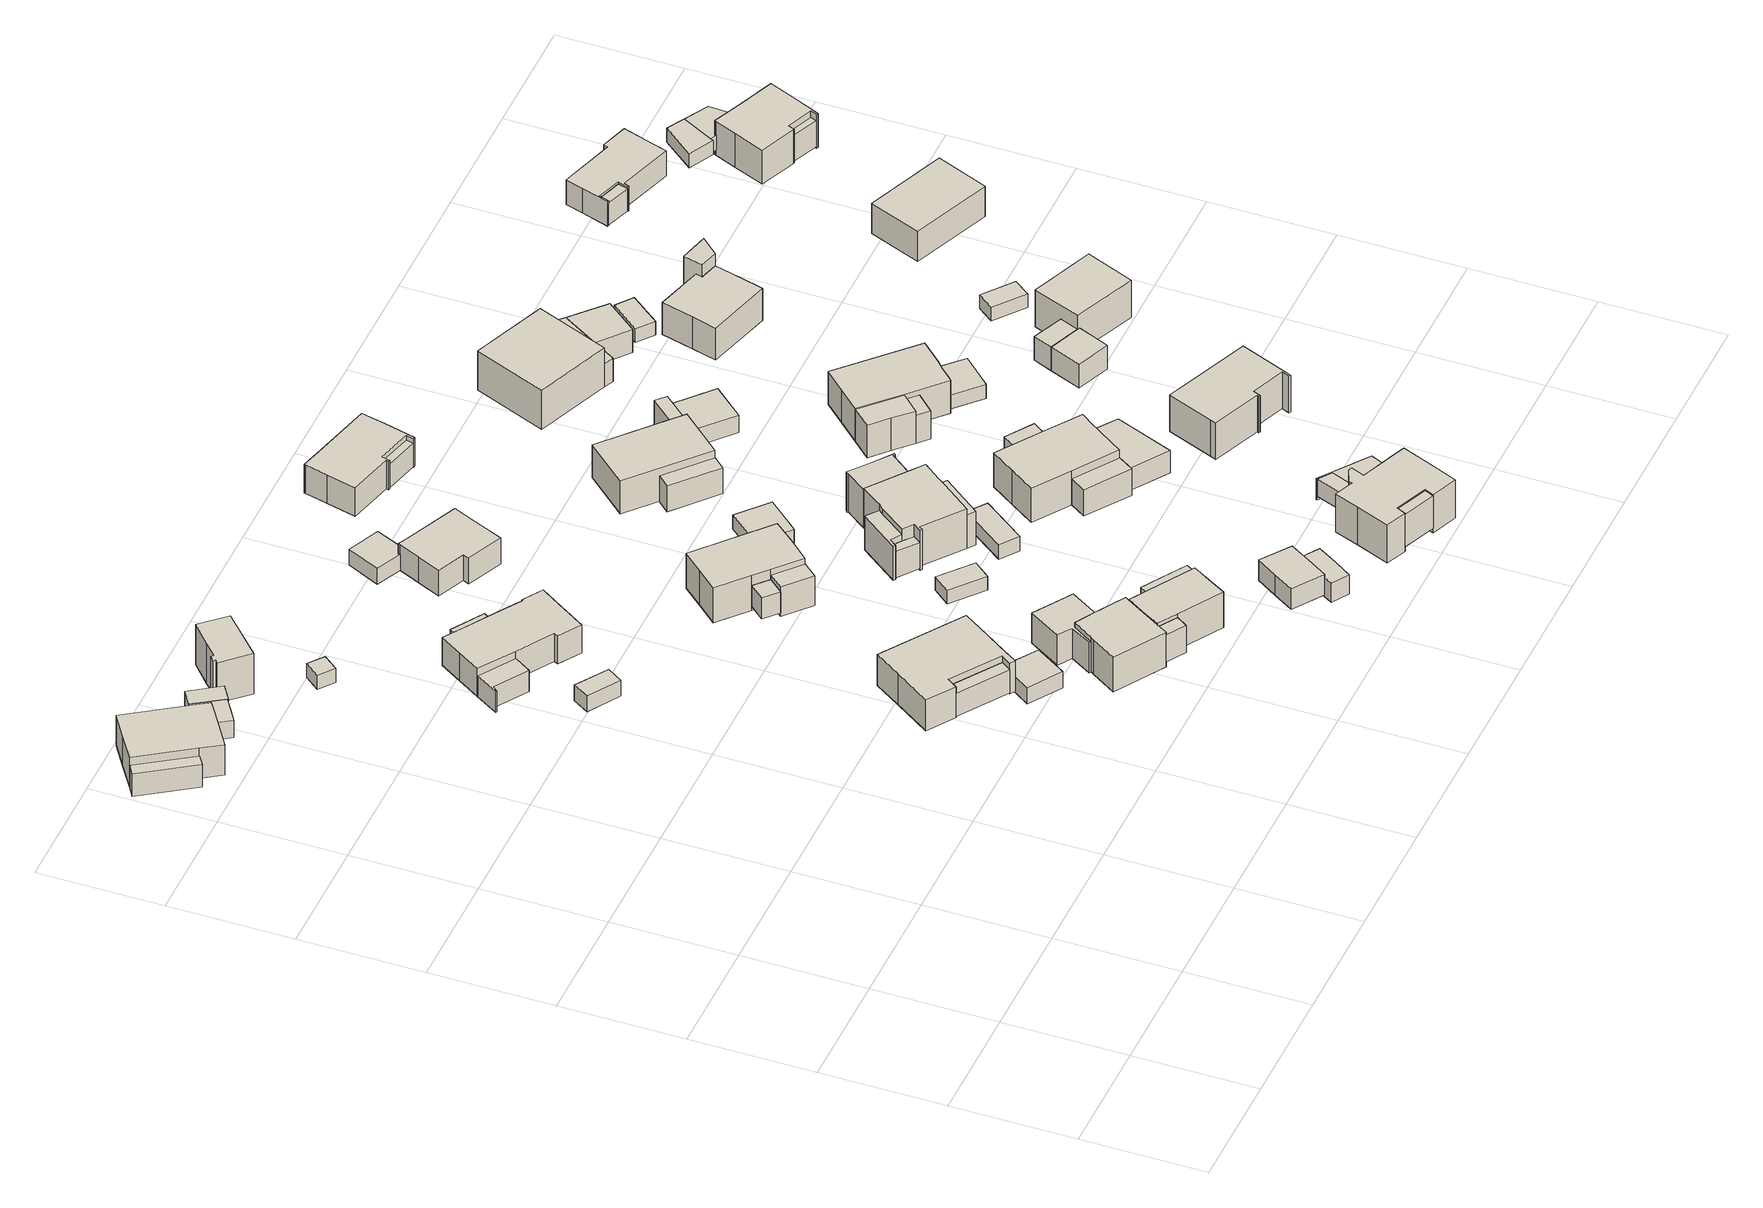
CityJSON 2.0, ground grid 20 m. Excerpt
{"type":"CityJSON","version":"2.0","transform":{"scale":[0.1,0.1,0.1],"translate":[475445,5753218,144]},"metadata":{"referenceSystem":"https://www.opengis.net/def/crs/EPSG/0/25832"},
"CityObjects":{
"building1":{"type":"Building","attributes":{"Gemeindeschluessel":"05766056","function":"31001_1010"},"address":[{"country":"Germany","locality":"Oerlinghausen","thoroughfareNumber":"13","thoroughfareName":"Glockenheide"}],"children":["building1-1","building1-2","building1-3"]},
"building1-1":{"type":"BuildingPart","attributes":{"BezugspunktDach":"2000","measuredHeight":6.96},"parents":["building1"],"geometry":[{"type":"Solid","lod":"1","boundaries":[[[[0,1,2,3,4,5,6,7,8]],[[9,10,11,12,13,14,15,16,17]],[[9,17,8,7]],[[10,9,7,6]],[[11,10,6,5]],[[12,11,5,4]],[[13,12,4,3]],[[14,13,3,2]],[[15,14,2,1]],[[16,15,1,0]],[[17,16,0,8]]]]}]},
"building1-2":{"type":"BuildingPart","attributes":{"BezugspunktDach":"2000","measuredHeight":4.24},"parents":["building1"],"geometry":[{"type":"Solid","lod":"1","boundaries":[[[[18,19,20,21]],[[22,23,11,10]],[[22,10,21,20]],[[23,22,20,19]],[[11,23,19,18]],[[10,11,18,21]]]]}]},
"building1-3":{"type":"BuildingPart","attributes":{"BezugspunktDach":"2000","measuredHeight":3.83},"parents":["building1"],"geometry":[{"type":"Solid","lod":"1","boundaries":[[[[24,25,26,27,28,29,30,31]],[[32,16,15,14,33,34,35,36]],[[32,36,31,30]],[[16,32,30,29]],[[15,16,29,28]],[[14,15,28,27]],[[33,14,27,26]],[[34,33,26,25]],[[35,34,25,24]],[[36,35,24,31]]]]}]},
"building2":{"type":"Building","attributes":{"Gemeindeschluessel":"05766056","BezugspunktDach":"2000","function":"31001_2000","measuredHeight":2.9},"address":[{"country":"Germany","locality":"Oerlinghausen","thoroughfareNumber":"11","thoroughfareName":"Glockenheide"}],"geometry":[{"type":"Solid","lod":"1","boundaries":[[[[37,38,39,40]],[[41,42,43,44]],[[41,44,40,39]],[[42,41,39,38]],[[43,42,38,37]],[[44,43,37,40]]]]}]},
"building3":{"type":"Building","attributes":{"Gemeindeschluessel":"05766056","BezugspunktDach":"2000","function":"31001_1110","measuredHeight":8.51},"address":[{"country":"Germany","locality":"Oerlinghausen","thoroughfareNumber":"11","thoroughfareName":"Glockenheide"}],"geometry":[{"type":"Solid","lod":"1","boundaries":[[[[45,46,47,48,49,50,51,52,53,54]],[[55,56,57,58,59,60,61,62,63,64]],[[55,64,54,53]],[[56,55,53,52]],[[57,56,52,51]],[[58,57,51,50]],[[59,58,50,49]],[[60,59,49,48]],[[61,60,48,47]],[[62,61,47,46]],[[63,62,46,45]],[[64,63,45,54]]]]}]},
"building4":{"type":"Building","attributes":{"Gemeindeschluessel":"05766056","BezugspunktDach":"2000","function":"31001_2000","measuredHeight":2.9},"address":[{"country":"Germany","locality":"Oerlinghausen","thoroughfareNumber":"8","thoroughfareName":"Winkelweg"}],"geometry":[{"type":"Solid","lod":"1","boundaries":[[[[65,66,67,68]],[[69,70,71,72]],[[69,72,68,67]],[[70,69,67,66]],[[71,70,66,65]],[[72,71,65,68]]]]}]},
"building5":{"type":"Building","attributes":{"Gemeindeschluessel":"05766056","BezugspunktDach":"2000","function":"31001_2000","measuredHeight":2.58},"address":[{"country":"Germany","locality":"Oerlinghausen","thoroughfareNumber":"11","thoroughfareName":"Glockenheide"}],"geometry":[{"type":"Solid","lod":"1","boundaries":[[[[73,74,75,76]],[[77,78,79,80]],[[77,80,76,75]],[[78,77,75,74]],[[79,78,74,73]],[[80,79,73,76]]]]}]},
"building6":{"type":"Building","attributes":{"Gemeindeschluessel":"05766056","BezugspunktDach":"2000","function":"51009_1610","measuredHeight":5.03},"address":[{"country":"Germany"}],"geometry":[{"type":"Solid","lod":"1","boundaries":[[[[81,82,83,84]],[[85,86,87,88]],[[85,88,84,83]],[[86,85,83,82]],[[87,86,82,81]],[[88,87,81,84]]]]}]},
"building7":{"type":"Building","attributes":{"Gemeindeschluessel":"05766056","BezugspunktDach":"2000","function":"31001_1010","measuredHeight":8.58},"address":[{"country":"Germany","locality":"Oerlinghausen","thoroughfareNumber":"12","thoroughfareName":"Winkelweg"}],"geometry":[{"type":"Solid","lod":"1","boundaries":[[[[89,90,91,92,93,94,95,96,97,98,99]],[[100,101,102,103,104,105,106,107,108,109,110]],[[100,110,99,98]],[[101,100,98,97]],[[102,101,97,96]],[[103,102,96,95]],[[104,103,95,94]],[[105,104,94,93]],[[106,105,93,92]],[[107,106,92,91]],[[108,107,91,90]],[[109,108,90,89]],[[110,109,89,99]]]]}]},
"building8":{"type":"Building","attributes":{"Gemeindeschluessel":"05766056","function":"31001_1010"},"address":[{"country":"Germany","locality":"Oerlinghausen","thoroughfareNumber":"8","thoroughfareName":"Winkelweg"}],"children":["building8-1","building8-2"]},
"building8-1":{"type":"BuildingPart","attributes":{"BezugspunktDach":"2000","measuredHeight":7},"parents":["building8"],"geometry":[{"type":"Solid","lod":"1","boundaries":[[[[111,112,113,114,115,116,117,118,119,120,121,122,123,124]],[[125,126,127,128,129,130,131,132,133,134,135,136,137,138]],[[125,138,124,123]],[[126,125,123,122]],[[127,126,122,121]],[[128,127,121,120]],[[129,128,120,119]],[[130,129,119,118]],[[131,130,118,117]],[[132,131,117,116]],[[133,132,116,115]],[[134,133,115,114]],[[135,134,114,113]],[[136,135,113,112]],[[137,136,112,111]],[[138,137,111,124]]]]}]},
"building8-2":{"type":"BuildingPart","attributes":{"BezugspunktDach":"2000","measuredHeight":3.97},"parents":["building8"],"geometry":[{"type":"Solid","lod":"1","boundaries":[[[[139,140,141,142,143,144]],[[133,145,146,147,148,134]],[[133,134,144,143]],[[145,133,143,142]],[[146,145,142,141]],[[147,146,141,140]],[[148,147,140,139]],[[134,148,139,144]]]]}]},
"building9":{"type":"Building","attributes":{"Gemeindeschluessel":"05766056","BezugspunktDach":"2000","function":"31001_2000","measuredHeight":3},"address":[{"country":"Germany","locality":"Oerlinghausen","thoroughfareNumber":"12","thoroughfareName":"Winkelweg"}],"geometry":[{"type":"Solid","lod":"1","boundaries":[[[[149,150,151,152,153]],[[154,155,156,157,158]],[[154,158,153,152]],[[155,154,152,151]],[[156,155,151,150]],[[157,156,150,149]],[[158,157,149,153]]]]}]},
"building10":{"type":"Building","attributes":{"Gemeindeschluessel":"05766056","BezugspunktDach":"2000","function":"31001_2000","measuredHeight":2.59},"address":[{"country":"Germany","locality":"Oerlinghausen","thoroughfareNumber":"8","thoroughfareName":"Winkelweg"}],"geometry":[{"type":"Solid","lod":"1","boundaries":[[[[159,160,161,162]],[[163,164,165,166]],[[163,166,162,161]],[[164,163,161,160]],[[165,164,160,159]],[[166,165,159,162]]]]}]},
"building11":{"type":"Building","attributes":{"Gemeindeschluessel":"05766056","BezugspunktDach":"2000","function":"51009_1610","measuredHeight":4.92},"address":[{"country":"Germany"}],"geometry":[{"type":"Solid","lod":"1","boundaries":[[[[167,168,169,170]],[[171,172,173,174]],[[171,174,170,169]],[[172,171,169,168]],[[173,172,168,167]],[[174,173,167,170]]]]}]},
"building12":{"type":"Building","attributes":{"Gemeindeschluessel":"05766056","BezugspunktDach":"2000","function":"51009_1610","measuredHeight":4.31},"address":[{"country":"Germany"}],"geometry":[{"type":"Solid","lod":"1","boundaries":[[[[175,176,177,178]],[[179,180,181,182]],[[179,182,178,177]],[[180,179,177,176]],[[181,180,176,175]],[[182,181,175,178]]]]}]},
"building13":{"type":"Building","attributes":{"Gemeindeschluessel":"05766056","function":"31001_1100"},"address":[{"country":"Germany","locality":"Oerlinghausen","thoroughfareNumber":"14","thoroughfareName":"Winkelweg"}],"children":["building13-1","building13-2","building13-3","building13-4"]},
"building13-1":{"type":"BuildingPart","attributes":{"BezugspunktDach":"2000","measuredHeight":7.06},"parents":["building13"],"geometry":[{"type":"Solid","lod":"1","boundaries":[[[[183,184,185,186,187,188,189,190,191,192,193]],[[194,195,196,197,198,199,200,201,202,203,204]],[[194,204,193,192]],[[195,194,192,191]],[[196,195,191,190]],[[197,196,190,189]],[[198,197,189,188]],[[199,198,188,187]],[[200,199,187,186]],[[201,200,186,185]],[[202,201,185,184]],[[203,202,184,183]],[[204,203,183,193]]]]}]},
"building13-2":{"type":"BuildingPart","attributes":{"BezugspunktDach":"2000","measuredHeight":7.07},"parents":["building13"],"geometry":[{"type":"Solid","lod":"1","boundaries":[[[[205,206,207,208,209,210,211,212,213]],[[214,215,216,198,217,196,218,219,220]],[[214,220,213,212]],[[215,214,212,211]],[[216,215,211,210]],[[198,216,210,209]],[[217,198,209,208]],[[196,217,208,207]],[[218,196,207,206]],[[219,218,206,205]],[[220,219,205,213]]]]}]},
"building13-3":{"type":"BuildingPart","attributes":{"BezugspunktDach":"2000","measuredHeight":6.07},"parents":["building13"],"geometry":[{"type":"Solid","lod":"1","boundaries":[[[[221,222,223,224,225]],[[219,218,226,227,228]],[[219,228,225,224]],[[218,219,224,223]],[[226,218,223,222]],[[227,226,222,221]],[[228,227,221,225]]]]}]},
"building13-4":{"type":"BuildingPart","attributes":{"BezugspunktDach":"2000","measuredHeight":7.06},"parents":["building13"],"geometry":[{"type":"Solid","lod":"1","boundaries":[[[[229,230,231,232,233,234,235,236,237]],[[238,194,204,203,239,240,241,242,243]],[[238,243,237,236]],[[194,238,236,235]],[[204,194,235,234]],[[203,204,234,233]],[[239,203,233,232]],[[240,239,232,231]],[[241,240,231,230]],[[242,241,230,229]],[[243,242,229,237]]]]}]},
"building14":{"type":"Building","attributes":{"Gemeindeschluessel":"05766056","function":"31001_1010"},"address":[{"country":"Germany","locality":"Oerlinghausen","thoroughfareNumber":"15","thoroughfareName":"Winkelweg"}],"children":["building14-1","building14-2"]},
"building14-1":{"type":"BuildingPart","attributes":{"BezugspunktDach":"2000","measuredHeight":7.48},"parents":["building14"],"geometry":[{"type":"Solid","lod":"1","boundaries":[[[[244,245,246,247,248,249,250,251]],[[252,253,254,255,256,257,258,259]],[[252,259,251,250]],[[253,252,250,249]],[[254,253,249,248]],[[255,254,248,247]],[[256,255,247,246]],[[257,256,246,245]],[[258,257,245,244]],[[259,258,244,251]]]]}]},
"building14-2":{"type":"BuildingPart","attributes":{"BezugspunktDach":"2000","measuredHeight":5.47},"parents":["building14"],"geometry":[{"type":"Solid","lod":"1","boundaries":[[[[260,261,262,263]],[[264,265,253,252]],[[264,252,263,262]],[[265,264,262,261]],[[253,265,261,260]],[[252,253,260,263]]]]}]},
"building15":{"type":"Building","attributes":{"Gemeindeschluessel":"05766056","BezugspunktDach":"2000","function":"31001_2000","measuredHeight":2.92},"address":[{"country":"Germany","locality":"Oerlinghausen","thoroughfareNumber":"6","thoroughfareName":"Winkelweg"}],"geometry":[{"type":"Solid","lod":"1","boundaries":[[[[266,267,268,269,270,271]],[[272,273,274,275,276,277]],[[272,277,271,270]],[[273,272,270,269]],[[274,273,269,268]],[[275,274,268,267]],[[276,275,267,266]],[[277,276,266,271]]]]}]},
"building16":{"type":"Building","attributes":{"Gemeindeschluessel":"05766056","BezugspunktDach":"2000","function":"31001_1010","measuredHeight":6.29},"address":[{"country":"Germany","locality":"Oerlinghausen","thoroughfareNumber":"6","thoroughfareName":"Winkelweg"}],"geometry":[{"type":"Solid","lod":"1","boundaries":[[[[278,279,280,281,282,283,284,285,286,287]],[[288,289,290,291,292,274,273,272,293,294]],[[288,294,287,286]],[[289,288,286,285]],[[290,289,285,284]],[[291,290,284,283]],[[292,291,283,282]],[[274,292,282,281]],[[273,274,281,280]],[[272,273,280,279]],[[293,272,279,278]],[[294,293,278,287]]]]}]},
"building17":{"type":"Building","attributes":{"Gemeindeschluessel":"05766056","BezugspunktDach":"2000","function":"51009_1611","measuredHeight":2.56},"address":[{"country":"Germany"}],"geometry":[{"type":"Solid","lod":"1","boundaries":[[[[295,296,297,298]],[[299,300,301,302]],[[299,302,298,297]],[[300,299,297,296]],[[301,300,296,295]],[[302,301,295,298]]]]}]},
"building18":{"type":"Building","attributes":{"Gemeindeschluessel":"05766056","BezugspunktDach":"2000","function":"31001_2000","measuredHeight":4.3},"address":[{"country":"Germany","locality":"Oerlinghausen","thoroughfareNumber":"14","thoroughfareName":"Winkelweg"}],"geometry":[{"type":"Solid","lod":"1","boundaries":[[[[303,304,305,306,307,308,309]],[[310,311,312,313,314,315,316]],[[310,316,309,308]],[[311,310,308,307]],[[312,311,307,306]],[[313,312,306,305]],[[314,313,305,304]],[[315,314,304,303]],[[316,315,303,309]]]]}]},
"building19":{"type":"Building","attributes":{"Gemeindeschluessel":"05766056","BezugspunktDach":"2000","function":"51009_1611","measuredHeight":3.92},"address":[{"country":"Germany"}],"geometry":[{"type":"Solid","lod":"1","boundaries":[[[[317,318,319,320,321,322]],[[323,324,325,326,327,328]],[[323,328,322,321]],[[324,323,321,320]],[[325,324,320,319]],[[326,325,319,318]],[[327,326,318,317]],[[328,327,317,322]]]]}]},
"building20":{"type":"Building","attributes":{"Gemeindeschluessel":"05766056","BezugspunktDach":"2000","function":"31001_2000","measuredHeight":2.6},"address":[{"country":"Germany","locality":"Oerlinghausen","thoroughfareNumber":"15","thoroughfareName":"Winkelweg"}],"geometry":[{"type":"Solid","lod":"1","boundaries":[[[[329,330,331,332]],[[333,334,335,336]],[[333,336,332,331]],[[334,333,331,330]],[[335,334,330,329]],[[336,335,329,332]]]]}]},
"building21":{"type":"Building","attributes":{"Gemeindeschluessel":"05766056","function":"31001_1010"},"address":[{"country":"Germany","locality":"Oerlinghausen","thoroughfareNumber":"17","thoroughfareName":"Winkelweg"}],"children":["building21-1","building21-2","building21-3","building21-4","building21-5"]},
"building21-1":{"type":"BuildingPart","attributes":{"BezugspunktDach":"2000","measuredHeight":9.2,"storeysAboveGround":1},"parents":["building21"],"geometry":[{"type":"Solid","lod":"1","boundaries":[[[[337,338,339,340,341,342,343,344,345,346,347,348,349]],[[350,351,352,353,354,355,356,357,358,359,360,361,362]],[[350,362,349,348]],[[351,350,348,347]],[[352,351,347,346]],[[353,352,346,345]],[[354,353,345,344]],[[355,354,344,343]],[[356,355,343,342]],[[357,356,342,341]],[[358,357,341,340]],[[359,358,340,339]],[[360,359,339,338]],[[361,360,338,337]],[[362,361,337,349]]]]}]},
"building21-2":{"type":"BuildingPart","attributes":{"BezugspunktDach":"2000","measuredHeight":6.35,"storeysAboveGround":1},"parents":["building21"],"geometry":[{"type":"Solid","lod":"1","boundaries":[[[[363,364,365,366]],[[367,350,361,368]],[[367,368,366,365]],[[350,367,365,364]],[[361,350,364,363]],[[368,361,363,366]]]]}]},
"building21-3":{"type":"BuildingPart","attributes":{"BezugspunktDach":"2000","measuredHeight":8.29,"storeysAboveGround":1},"parents":["building21"],"geometry":[{"type":"Solid","lod":"1","boundaries":[[[[369,370,371,372,373,374,375,376,377,378]],[[379,380,359,358,381,382,383,384,385,386]],[[379,386,378,377]],[[380,379,377,376]],[[359,380,376,375]],[[358,359,375,374]],[[381,358,374,373]],[[382,381,373,372]],[[383,382,372,371]],[[384,383,371,370]],[[385,384,370,369]],[[386,385,369,378]]]]}]},
"building21-4":{"type":"BuildingPart","attributes":{"BezugspunktDach":"2000","measuredHeight":6.35,"storeysAboveGround":1},"parents":["building21"],"geometry":[{"type":"Solid","lod":"1","boundaries":[[[[387,388,389,390,391,392]],[[355,393,394,395,396,357]],[[355,357,392,391]],[[393,355,391,390]],[[394,393,390,389]],[[395,394,389,388]],[[396,395,388,387]],[[357,396,387,392]]]]}]},
"building21-5":{"type":"BuildingPart","attributes":{"BezugspunktDach":"2000","measuredHeight":5.07,"storeysAboveGround":1},"address":[{"country":"Germany","locality":"Oerlinghausen","thoroughfareNumber":"17","thoroughfareName":"Winkelweg"}],"parents":["building21"],"geometry":[{"type":"Solid","lod":"1","boundaries":[[[[397,398,399,400]],[[401,402,403,404]],[[401,404,400,399]],[[402,401,399,398]],[[403,402,398,397]],[[404,403,397,400]]]]}]},
"building22":{"type":"Building","attributes":{"Gemeindeschluessel":"05766056","BezugspunktDach":"2000","function":"31001_2463","measuredHeight":2.69},"address":[{"country":"Germany","locality":"Oerlinghausen","thoroughfareNumber":"17","thoroughfareName":"Winkelweg"}],"geometry":[{"type":"Solid","lod":"1","boundaries":[[[[405,406,407,408]],[[409,410,411,412]],[[409,412,408,407]],[[410,409,407,406]],[[411,410,406,405]],[[412,411,405,408]]]]}]},
"building23":{"type":"Building","attributes":{"Gemeindeschluessel":"05766056","BezugspunktDach":"2000","function":"31001_1010","measuredHeight":6.77},"address":[{"country":"Germany","locality":"Oerlinghausen","thoroughfareNumber":"4","thoroughfareName":"Winkelweg"}],"geometry":[{"type":"Solid","lod":"1","boundaries":[[[[413,414,415,416,417,418,419,420,421,422,423,424,425,426]],[[427,428,429,430,431,432,433,434,435,436,437,438,439,440]],[[427,440,426,425]],[[428,427,425,424]],[[429,428,424,423]],[[430,429,423,422]],[[431,430,422,421]],[[432,431,421,420]],[[433,432,420,419]],[[434,433,419,418]],[[435,434,418,417]],[[436,435,417,416]],[[437,436,416,415]],[[438,437,415,414]],[[439,438,414,413]],[[440,439,413,426]]]]}]},
"building24":{"type":"Building","attributes":{"Gemeindeschluessel":"05766056","BezugspunktDach":"2000","function":"51009_1610","measuredHeight":6},"address":[{"country":"Germany"}],"geometry":[{"type":"Solid","lod":"1","boundaries":[[[[441,442,443,444]],[[445,446,447,448]],[[445,448,444,443]],[[446,445,443,442]],[[447,446,442,441]],[[448,447,441,444]]]]}]},
"building25":{"type":"Building","attributes":{"Gemeindeschluessel":"05766056","BezugspunktDach":"2000","function":"51009_1610","measuredHeight":4.26},"address":[{"country":"Germany"}],"geometry":[{"type":"Solid","lod":"1","boundaries":[[[[449,450,451,452]],[[453,454,455,456]],[[453,456,452,451]],[[454,453,451,450]],[[455,454,450,449]],[[456,455,449,452]]]]}]},
"building26":{"type":"Building","attributes":{"Gemeindeschluessel":"05766056","BezugspunktDach":"2000","function":"31001_1010","measuredHeight":7.96},"address":[{"country":"Germany","locality":"Oerlinghausen","thoroughfareNumber":"16","thoroughfareName":"Winkelweg"}],"geometry":[{"type":"Solid","lod":"1","boundaries":[[[[457,458,459,460,461,462,463,464,465,466,467,468,469,470,471,472]],[[473,474,475,476,477,478,479,480,481,482,483,484,485,486,487,488]],[[473,488,472,471]],[[474,473,471,470]],[[475,474,470,469]],[[476,475,469,468]],[[477,476,468,467]],[[478,477,467,466]],[[479,478,466,465]],[[480,479,465,464]],[[481,480,464,463]],[[482,481,463,462]],[[483,482,462,461]],[[484,483,461,460]],[[485,484,460,459]],[[486,485,459,458]],[[487,486,458,457]],[[488,487,457,472]]]]}]},
"building27":{"type":"Building","attributes":{"Gemeindeschluessel":"05766056","function":"31001_1010"},"address":[{"country":"Germany","locality":"Oerlinghausen","thoroughfareNumber":"13","thoroughfareName":"Winkelweg"}],"children":["building27-1","building27-2","building27-3","building27-4"]},
"building27-1":{"type":"BuildingPart","attributes":{"BezugspunktDach":"2000","measuredHeight":7.35},"parents":["building27"],"geometry":[{"type":"Solid","lod":"1","boundaries":[[[[489,490,491,492]],[[493,494,495,496]],[[493,496,492,491]],[[494,493,491,490]],[[495,494,490,489]],[[496,495,489,492]]]]}]},
"building27-2":{"type":"BuildingPart","attributes":{"BezugspunktDach":"2000","measuredHeight":4.84},"parents":["building27"],"geometry":[{"type":"Solid","lod":"1","boundaries":[[[[497,498,499,500]],[[501,502,503,493]],[[501,493,500,499]],[[502,501,499,498]],[[503,502,498,497]],[[493,503,497,500]]]]}]},
"building27-3":{"type":"BuildingPart","attributes":{"BezugspunktDach":"2000","measuredHeight":4.84},"parents":["building27"],"geometry":[{"type":"Solid","lod":"1","boundaries":[[[[504,505,506,507]],[[496,508,509,510]],[[496,510,507,506]],[[508,496,506,505]],[[509,508,505,504]],[[510,509,504,507]]]]}]},
"building27-4":{"type":"BuildingPart","attributes":{"BezugspunktDach":"2000","measuredHeight":3.2},"parents":["building27"],"geometry":[{"type":"Solid","lod":"1","boundaries":[[[[511,512,513,514]],[[515,516,510,517]],[[515,517,514,513]],[[516,515,513,512]],[[510,516,512,511]],[[517,510,511,514]]]]}]},
"building28":{"type":"Building","attributes":{"Gemeindeschluessel":"05766056","BezugspunktDach":"2000","function":"51009_1610","measuredHeight":3.26},"address":[{"country":"Germany"}],"geometry":[{"type":"Solid","lod":"1","boundaries":[[[[518,519,520,521,522]],[[523,524,525,526,527]],[[523,527,522,521]],[[524,523,521,520]],[[525,524,520,519]],[[526,525,519,518]],[[527,526,518,522]]]]}]},
"building29":{"type":"Building","attributes":{"Gemeindeschluessel":"05766056","function":"31001_1010"},"address":[{"country":"Germany","locality":"Oerlinghausen","thoroughfareNumber":"19","thoroughfareName":"Winkelweg"}],"children":["building29-1","building29-2","building29-3","building29-4"]},
"building29-1":{"type":"BuildingPart","attributes":{"BezugspunktDach":"2000","measuredHeight":7.63},"parents":["building29"],"geometry":[{"type":"Solid","lod":"1","boundaries":[[[[528,529,530,531,532,533,534,535,536,537,538]],[[539,540,541,542,543,544,545,546,547,548,549]],[[539,549,538,537]],[[540,539,537,536]],[[541,540,536,535]],[[542,541,535,534]],[[543,542,534,533]],[[544,543,533,532]],[[545,544,532,531]],[[546,545,531,530]],[[547,546,530,529]],[[548,547,529,528]],[[549,548,528,538]]]]}]},
"building29-2":{"type":"BuildingPart","attributes":{"BezugspunktDach":"2000","measuredHeight":5.55},"parents":["building29"],"geometry":[{"type":"Solid","lod":"1","boundaries":[[[[550,551,552,553,554]],[[555,556,543,542,557]],[[555,557,554,553]],[[556,555,553,552]],[[543,556,552,551]],[[542,543,551,550]],[[557,542,550,554]]]]}]},
"building29-3":{"type":"BuildingPart","attributes":{"BezugspunktDach":"2000","measuredHeight":5.3},"parents":["building29"],"geometry":[{"type":"Solid","lod":"1","boundaries":[[[[558,559,560,561,562,563,564]],[[565,557,542,566,540,539,567]],[[565,567,564,563]],[[557,565,563,562]],[[542,557,562,561]],[[566,542,561,560]],[[540,566,560,559]],[[539,540,559,558]],[[567,539,558,564]]]]}]},
"building29-4":{"type":"BuildingPart","attributes":{"BezugspunktDach":"2000","measuredHeight":4.97},"parents":["building29"],"geometry":[{"type":"Solid","lod":"1","boundaries":[[[[568,569,570,571]],[[548,547,572,573]],[[548,573,571,570]],[[547,548,570,569]],[[572,547,569,568]],[[573,572,568,571]]]]}]},
"building30":{"type":"Building","attributes":{"Gemeindeschluessel":"05766056","BezugspunktDach":"2000","function":"31001_2000","measuredHeight":3.83},"address":[{"country":"Germany","locality":"Oerlinghausen","thoroughfareNumber":"16","thoroughfareName":"Winkelweg"}],"geometry":[{"type":"Solid","lod":"1","boundaries":[[[[574,518,522,521,575,576,577]],[[578,579,580,581,582,583,584]],[[578,584,577,576]],[[579,578,576,575]],[[580,579,575,521]],[[581,580,521,522]],[[582,581,522,518]],[[583,582,518,574]],[[584,583,574,577]]]]}]},
"building31":{"type":"Building","attributes":{"Gemeindeschluessel":"05766056","function":"31001_1010"},"address":[{"country":"Germany","locality":"Oerlinghausen","thoroughfareNumber":"7","thoroughfareName":"Winkelweg"}],"children":["building31-1","building31-2","building31-3"]},
"building31-1":{"type":"BuildingPart","attributes":{"BezugspunktDach":"2000","measuredHeight":7.76,"storeysAboveGround":2},"parents":["building31"],"geometry":[{"type":"Solid","lod":"1","boundaries":[[[[585,586,587,588,589,590,591,592,593]],[[594,595,596,597,598,599,600,601,602]],[[594,602,593,592]],[[595,594,592,591]],[[596,595,591,590]],[[597,596,590,589]],[[598,597,589,588]],[[599,598,588,587]],[[600,599,587,586]],[[601,600,586,585]],[[602,601,585,593]]]]}]},
"building31-2":{"type":"BuildingPart","attributes":{"BezugspunktDach":"2000","measuredHeight":7.7,"storeysAboveGround":2},"parents":["building31"],"geometry":[{"type":"Solid","lod":"1","boundaries":[[[[603,604,605,606,607]],[[608,609,610,596,595]],[[608,595,607,606]],[[609,608,606,605]],[[610,609,605,604]],[[596,610,604,603]],[[595,596,603,607]]]]}]},
"building31-3":{"type":"BuildingPart","attributes":{"BezugspunktDach":"2000","measuredHeight":5.19,"storeysAboveGround":2},"address":[{"country":"Germany","locality":"Oerlinghausen","thoroughfareNumber":"7","thoroughfareName":"Winkelweg"}],"parents":["building31"],"geometry":[{"type":"Solid","lod":"1","boundaries":[[[[611,612,613,614]],[[615,608,595,616]],[[615,616,614,613]],[[608,615,613,612]],[[595,608,612,611]],[[616,595,611,614]]]]}]},
"building32":{"type":"Building","attributes":{"Gemeindeschluessel":"05766056","BezugspunktDach":"2000","function":"31001_1010","measuredHeight":7.33},"address":[{"country":"Germany","locality":"Oerlinghausen","thoroughfareNumber":"21","thoroughfareName":"Winkelweg"}],"geometry":[{"type":"Solid","lod":"1","boundaries":[[[[617,618,619,620,621,622,623,624,625,626,627,628]],[[629,630,631,632,633,634,635,636,637,638,639,640]],[[629,640,628,627]],[[630,629,627,626]],[[631,630,626,625]],[[632,631,625,624]],[[633,632,624,623]],[[634,633,623,622]],[[635,634,622,621]],[[636,635,621,620]],[[637,636,620,619]],[[638,637,619,618]],[[639,638,618,617]],[[640,639,617,628]]]]}]},
"building33":{"type":"Building","attributes":{"Gemeindeschluessel":"05766056","function":"31001_1010"},"address":[{"country":"Germany","locality":"Oerlinghausen","thoroughfareNumber":"11","thoroughfareName":"Winkelweg"}],"children":["building33-1","building33-2","building33-3"]},
"building33-1":{"type":"BuildingPart","attributes":{"BezugspunktDach":"2000","measuredHeight":8.26},"parents":["building33"],"geometry":[{"type":"Solid","lod":"1","boundaries":[[[[641,642,643,644]],[[645,646,647,648]],[[645,648,644,643]],[[646,645,643,642]],[[647,646,642,641]],[[648,647,641,644]]]]}]},
"building33-2":{"type":"BuildingPart","attributes":{"BezugspunktDach":"2000","measuredHeight":4.27},"parents":["building33"],"geometry":[{"type":"Solid","lod":"1","boundaries":[[[[649,650,651,652,653]],[[654,645,655,656,657]],[[654,657,653,652]],[[645,654,652,651]],[[655,645,651,650]],[[656,655,650,649]],[[657,656,649,653]]]]}]},
"building33-3":{"type":"BuildingPart","attributes":{"BezugspunktDach":"2000","measuredHeight":4.29},"parents":["building33"],"geometry":[{"type":"Solid","lod":"1","boundaries":[[[[653,658,659,660]],[[661,662,657,663]],[[661,663,660,659]],[[662,661,659,658]],[[657,662,658,653]],[[663,657,653,660]]]]}]},
"building34":{"type":"Building","attributes":{"Gemeindeschluessel":"05766056","BezugspunktDach":"2000","function":"31001_2000","measuredHeight":2.65,"storeysAboveGround":1},"address":[{"country":"Germany","locality":"Oerlinghausen","thoroughfareNumber":"7","thoroughfareName":"Winkelweg"}],"geometry":[{"type":"Solid","lod":"1","boundaries":[[[[664,665,666,667]],[[668,669,670,671]],[[668,671,667,666]],[[669,668,666,665]],[[670,669,665,664]],[[671,670,664,667]]]]}]},
"building35":{"type":"Building","attributes":{"Gemeindeschluessel":"05766056","BezugspunktDach":"2000","function":"31001_2000","measuredHeight":2.52},"address":[{"country":"Germany","locality":"Oerlinghausen","thoroughfareNumber":"9","thoroughfareName":"Winkelweg"}],"geometry":[{"type":"Solid","lod":"1","boundaries":[[[[672,673,674,675]],[[676,677,678,679]],[[676,679,675,674]],[[677,676,674,673]],[[678,677,673,672]],[[679,678,672,675]]]]}]},
"building36":{"type":"Building","attributes":{"Gemeindeschluessel":"05766056","BezugspunktDach":"2000","function":"31001_1010","measuredHeight":7.67},"address":[{"country":"Germany","locality":"Oerlinghausen","thoroughfareNumber":"9","thoroughfareName":"Winkelweg"}],"geometry":[{"type":"Solid","lod":"1","boundaries":[[[[680,681,682,683,684,685,686,687,688]],[[689,690,691,692,693,694,695,696,697]],[[689,697,688,687]],[[690,689,687,686]],[[691,690,686,685]],[[692,691,685,684]],[[693,692,684,683]],[[694,693,683,682]],[[695,694,682,681]],[[696,695,681,680]],[[697,696,680,688]]]]}]},
"building37":{"type":"Building","attributes":{"Gemeindeschluessel":"05766056","function":"31001_1010"},"address":[{"country":"Germany","locality":"Oerlinghausen","thoroughfareNumber":"5","thoroughfareName":"Winkelweg"}],"children":["building37-1","building37-2","building37-3"]},
"building37-1":{"type":"BuildingPart","attributes":{"BezugspunktDach":"2000","measuredHeight":8.7},"parents":["building37"],"geometry":[{"type":"Solid","lod":"1","boundaries":[[[[698,699,700,701]],[[702,703,704,705]],[[702,705,701,700]],[[703,702,700,699]],[[704,703,699,698]],[[705,704,698,701]]]]}]},
"building37-2":{"type":"BuildingPart","attributes":{"BezugspunktDach":"2000","measuredHeight":4.41},"parents":["building37"],"geometry":[{"type":"Solid","lod":"1","boundaries":[[[[706,707,708,709]],[[703,710,711,712]],[[703,712,709,708]],[[710,703,708,707]],[[711,710,707,706]],[[712,711,706,709]]]]}]},
"building37-3":{"type":"BuildingPart","attributes":{"BezugspunktDach":"2000","measuredHeight":4.41},"parents":["building37"],"geometry":[{"type":"Solid","lod":"1","boundaries":[[[[707,713,714,715]],[[716,717,710,718]],[[716,718,715,714]],[[717,716,714,713]],[[710,717,713,707]],[[718,710,707,715]]]]}]},
"building38":{"type":"Building","attributes":{"Gemeindeschluessel":"05766056","function":"31001_1110"},"address":[{"country":"Germany","locality":"Oerlinghausen","thoroughfareNumber":"9","thoroughfareName":"Winkelweg"}],"children":["building38-1","building38-2"]},
"building38-1":{"type":"BuildingPart","attributes":{"BezugspunktDach":"2000","measuredHeight":7.61},"parents":["building38"],"geometry":[{"type":"Solid","lod":"1","boundaries":[[[[719,720,721,722]],[[723,724,725,726]],[[723,726,722,721]],[[724,723,721,720]],[[725,724,720,719]],[[726,725,719,722]]]]}]},
"building38-2":{"type":"BuildingPart","attributes":{"BezugspunktDach":"2000","measuredHeight":2.42},"parents":["building38"],"geometry":[{"type":"Solid","lod":"1","boundaries":[[[[727,728,729,730]],[[731,732,723,726]],[[731,726,730,729]],[[732,731,729,728]],[[723,732,728,727]],[[726,723,727,730]]]]}]},
"building39":{"type":"Building","attributes":{"Gemeindeschluessel":"05766056","BezugspunktDach":"2000","function":"31001_2000","measuredHeight":2.48},"address":[{"country":"Germany","locality":"Oerlinghausen","thoroughfareNumber":"5","thoroughfareName":"Winkelweg"}],"geometry":[{"type":"Solid","lod":"1","boundaries":[[[[733,734,735,736]],[[737,738,739,740]],[[737,740,736,735]],[[738,737,735,734]],[[739,738,734,733]],[[740,739,733,736]]]]}]},
"building40":{"type":"Building","attributes":{"Gemeindeschluessel":"05766056","BezugspunktDach":"2000","function":"51009_1610","measuredHeight":4.06},"address":[{"country":"Germany"}],"geometry":[{"type":"Solid","lod":"1","boundaries":[[[[741,742,743,744]],[[745,746,747,748]],[[745,748,744,743]],[[746,745,743,742]],[[747,746,742,741]],[[748,747,741,744]]]]}]},
"building41":{"type":"Building","attributes":{"Gemeindeschluessel":"05766056","BezugspunktDach":"2000","function":"31001_1010","measuredHeight":7.3},"address":[{"country":"Germany","locality":"Oerlinghausen","thoroughfareNumber":"3","thoroughfareName":"Winkelweg"}],"geometry":[{"type":"Solid","lod":"1","boundaries":[[[[749,750,751,752]],[[753,754,755,756]],[[753,756,752,751]],[[754,753,751,750]],[[755,754,750,749]],[[756,755,749,752]]]]}]},
"building42":{"type":"Building","attributes":{"Gemeindeschluessel":"05766056","BezugspunktDach":"2000","function":"31001_1010","measuredHeight":5.39},"address":[{"country":"Germany","locality":"Oerlinghausen","thoroughfareNumber":"32","thoroughfareName":"Heideweg"}],"geometry":[{"type":"Solid","lod":"1","boundaries":[[[[757,758,759,760,761,762,763,764,765,766,767,768,769,770]],[[771,772,773,774,775,776,777,778,779,780,781,782,783,784]],[[771,784,770,769]],[[772,771,769,768]],[[773,772,768,767]],[[774,773,767,766]],[[775,774,766,765]],[[776,775,765,764]],[[777,776,764,763]],[[778,777,763,762]],[[779,778,762,761]],[[780,779,761,760]],[[781,780,760,759]],[[782,781,759,758]],[[783,782,758,757]],[[784,783,757,770]]]]}]},
"building43":{"type":"Building","attributes":{"Gemeindeschluessel":"05766056","BezugspunktDach":"2000","function":"31001_2463","measuredHeight":2.68},"address":[{"country":"Germany","locality":"Oerlinghausen","thoroughfareNumber":"34","thoroughfareName":"Heideweg"}],"geometry":[{"type":"Solid","lod":"1","boundaries":[[[[785,786,787,788,789]],[[790,791,792,793,794]],[[790,794,789,788]],[[791,790,788,787]],[[792,791,787,786]],[[793,792,786,785]],[[794,793,785,789]]]]}]},
"building44":{"type":"Building","attributes":{"Gemeindeschluessel":"05766056","function":"31001_1010"},"address":[{"country":"Germany","locality":"Oerlinghausen","thoroughfareNumber":"34","thoroughfareName":"Heideweg"}],"children":["building44-1","building44-2"]},
"building44-1":{"type":"BuildingPart","attributes":{"BezugspunktDach":"2000","measuredHeight":8.03},"parents":["building44"],"geometry":[{"type":"Solid","lod":"1","boundaries":[[[[795,796,797,798,799,800,801,802,803,804,805,806,807]],[[808,809,810,811,812,813,814,815,816,817,818,819,820]],[[808,820,807,806]],[[809,808,806,805]],[[810,809,805,804]],[[811,810,804,803]],[[812,811,803,802]],[[813,812,802,801]],[[814,813,801,800]],[[815,814,800,799]],[[816,815,799,798]],[[817,816,798,797]],[[818,817,797,796]],[[819,818,796,795]],[[820,819,795,807]]]]}]},
"building44-2":{"type":"BuildingPart","attributes":{"BezugspunktDach":"2000","measuredHeight":4.83},"address":[{"country":"Germany","locality":"Oerlinghausen","thoroughfareNumber":"34","thoroughfareName":"Heideweg"}],"parents":["building44"],"geometry":[{"type":"Solid","lod":"1","boundaries":[[[[821,822,823,824]],[[825,826,827,828]],[[825,828,824,823]],[[826,825,823,822]],[[827,826,822,821]],[[828,827,821,824]]]]}]},
"building45":{"type":"Building","attributes":{"Gemeindeschluessel":"05766056","BezugspunktDach":"2000","function":"51009_1611","measuredHeight":2.77},"address":[{"country":"Germany"}],"geometry":[{"type":"Solid","lod":"1","boundaries":[[[[785,789,829,830,831,832,833]],[[834,835,836,837,838,839,840]],[[834,840,833,832]],[[835,834,832,831]],[[836,835,831,830]],[[837,836,830,829]],[[838,837,829,789]],[[839,838,789,785]],[[840,839,785,833]]]]}]}
},
"vertices":[
[161,1469,67],[175,1479,67],[161,1501,67],[99,1594,67],[59,1568,67],[19,1542,67],[75,1457,67],[95,1426,67],[135,1452,67],[95,1426,11],[75,1457,11],[19,1542,11],[59,1568,11],[99,1594,11],[161,1501,11],[175,1479,11],[161,1469,11],[135,1452,11],
[19,1542,53],[2,1531,53],[58,1446,53],[75,1457,53],[58,1446,11],[2,1531,11],
[217,1471,43],[186,1518,43],[166,1504,43],[161,1501,43],[175,1479,43],[161,1469,43],[177,1445,43],[197,1458,43],[177,1445,11],[166,1504,11],[186,1518,11],[217,1471,11],[197,1458,11],
[211,1534,43],[187,1518,43],[218,1470,43],[243,1486,43],[218,1470,14],[187,1518,14],[211,1534,14],[243,1486,14],
[306,1555,87],[272,1524,87],[252,1505,87],[248,1509,87],[240,1502,87],[243,1499,87],[238,1495,87],[276,1454,87],[309,1485,87],[342,1516,87],[309,1485,12],[276,1454,12],[238,1495,12],[243,1499,12],[240,1502,12],[248,1509,12],[252,1505,12],[272,1524,12],[306,1555,12],[342,1516,12],
[428,1023,44],[412,997,44],[462,965,44],[479,990,44],[462,965,15],[412,997,15],[428,1023,15],[479,990,15],
[339,1398,37],[320,1374,37],[344,1355,37],[363,1379,37],[344,1355,11],[320,1374,11],[339,1398,11],[363,1379,11],
[601,518,64],[590,502,64],[667,450,64],[678,466,64],[667,450,21],[590,502,21],[601,518,21],[678,466,21],
[615,633,76],[586,589,76],[547,531,76],[590,502,76],[601,518,76],[678,466,76],[667,450,76],[675,445,76],[691,470,76],[714,504,76],[743,547,76],[714,504,19],[691,470,19],[675,445,19],[667,450,19],[678,466,19],[601,518,19],[590,502,19],[547,531,19],[586,589,19],[615,633,19],[743,547,19],
[459,1205,70],[428,1225,70],[405,1189,70],[382,1153,70],[438,1117,70],[495,1080,70],[492,1074,70],[527,1051,70],[554,1093,70],[579,1131,70],[549,1150,70],[547,1151,70],[546,1149,70],[509,1173,70],[546,1149,18],[547,1151,18],[549,1150,18],[579,1131,18],[554,1093,18],[527,1051,18],[492,1074,18],[495,1080,18],[438,1117,18],[382,1153,18],[405,1189,18],[428,1225,18],[459,1205,18],[509,1173,18],
[359,1116,57],[361,1115,57],[367,1123,57],[420,1089,57],[438,1117,57],[382,1153,57],[420,1089,18],[367,1123,18],[361,1115,18],[359,1116,18],
[691,470,47],[675,445,47],[658,420,47],[710,386,47],[742,436,47],[710,386,17],[658,420,17],[675,445,17],[691,470,17],[742,436,17],
[476,1232,45],[459,1205,45],[509,1173,45],[527,1200,45],[509,1173,19],[459,1205,19],[476,1232,19],[527,1200,19],
[833,290,64],[821,272,64],[851,253,64],[863,271,64],[851,253,14],[821,272,14],[833,290,14],[863,271,14],
[698,858,70],[677,835,70],[700,815,70],[720,838,70],[700,815,31],[677,835,31],[698,858,31],[720,838,31],
[771,367,69],[767,361,69],[741,321,69],[821,272,69],[822,273,69],[832,290,69],[846,313,69],[867,347,69],[872,354,69],[829,380,69],[793,401,69],[829,380,5],[872,354,5],[867,347,5],[846,313,5],[832,290,5],[822,273,5],[821,272,5],[741,321,5],[767,361,5],[771,367,5],[793,401,5],
[967,286,71],[897,329,71],[867,347,71],[850,319,71],[832,290,71],[833,290,71],[863,271,71],[932,228,71],[949,257,71],[932,228,5],[863,271,5],[833,290,5],[850,319,5],[897,329,5],[967,286,5],[949,257,5],
[907,345,63],[901,336,63],[897,329,63],[967,286,63],[977,302,63],[901,336,5],[907,345,5],[977,302,5],
[799,469,61],[767,417,61],[789,403,61],[768,369,61],[771,367,61],[793,401,61],[829,380,61],[835,389,61],[860,430,61],[835,389,5],[768,369,5],[789,403,5],[767,417,5],[799,469,5],[860,430,5],
[818,867,89],[709,963,89],[681,931,89],[652,899,89],[698,858,89],[720,838,89],[761,802,89],[790,834,89],[761,802,24],[720,838,24],[698,858,24],[652,899,24],[681,931,24],[709,963,24],[818,867,24],[790,834,24],
[720,838,79],[700,815,79],[741,779,79],[761,802,79],[741,779,24],[700,815,24],
[588,1432,45],[563,1379,45],[604,1360,45],[605,1363,45],[617,1357,45],[640,1409,45],[617,1357,16],[605,1363,16],[604,1360,16],[563,1379,16],[588,1432,16],[640,1409,16],
[707,1317,64],[617,1357,64],[605,1363,64],[604,1360,64],[588,1325,64],[571,1288,64],[616,1268,64],[612,1258,64],[670,1232,64],[691,1280,64],[670,1232,16],[612,1258,16],[616,1268,16],[571,1288,16],[588,1325,16],[707,1317,16],[691,1280,16],
[844,635,42],[822,608,42],[872,566,42],[894,593,42],[872,566,17],[822,608,17],[844,635,17],[894,593,17],
[1072,165,53],[1083,183,53],[1037,216,53],[1015,182,53],[994,149,53],[1042,117,53],[1063,150,53],[1042,117,15],[994,149,15],[1015,182,15],[1037,216,15],[1083,183,15],[1072,165,15],[1063,150,15],
[1099,147,47],[1072,165,47],[1052,134,47],[1033,103,47],[1060,86,47],[1080,116,47],[1060,86,12],[1033,103,12],[1052,134,12],[1072,165,12],[1099,147,12],[1080,116,12],
[852,949,53],[808,897,53],[855,856,53],[900,907,53],[855,856,27],[808,897,27],[852,949,27],[900,907,27],
[993,690,92],[1015,718,92],[992,735,92],[933,780,92],[908,746,92],[901,738,92],[870,696,92],[885,684,92],[876,671,92],[879,669,92],[883,675,92],[945,627,92],[983,676,92],[945,627,18],[883,675,18],[879,669,18],[876,671,18],[885,684,18],[870,696,18],[901,738,18],[908,746,18],[933,780,18],[992,735,18],[1015,718,18],[993,690,18],[983,676,18],
[993,690,81],[945,627,81],[957,618,81],[1006,681,81],[957,618,18],[1006,681,18],
[990,794,90],[960,818,90],[959,817,90],[957,815,90],[958,814,90],[933,780,90],[992,735,90],[1018,769,90],[1021,767,90],[1023,769,90],[1021,767,18],[1018,769,18],[958,814,18],[957,815,18],[959,817,18],[960,818,18],[990,794,18],[1023,769,18],
[889,761,81],[841,698,81],[844,696,81],[853,708,81],[870,696,81],[908,746,81],[853,708,18],[844,696,18],[841,698,18],[889,761,18],
[853,708,70],[844,696,70],[876,671,70],[885,684,70],[876,671,21],[844,696,21],[853,708,21],[885,684,21],
[993,646,44],[941,576,44],[969,555,44],[1021,625,44],[969,555,17],[941,576,17],[993,646,17],[1021,625,17],
[740,1541,72],[710,1549,72],[709,1547,72],[700,1510,72],[688,1462,72],[761,1444,72],[760,1440,72],[763,1439,72],[766,1453,72],[823,1438,72],[820,1425,72],[823,1425,72],[836,1476,72],[845,1515,72],[836,1476,19],[823,1425,19],[820,1425,19],[823,1438,19],[766,1453,19],[763,1439,19],[760,1440,19],[761,1444,19],[688,1462,19],[700,1510,19],[709,1547,19],[710,1549,19],[740,1541,19],[845,1515,19],
[1188,64,77],[1181,49,77],[1234,27,77],[1241,42,77],[1234,27,17],[1181,49,17],[1188,64,17],[1241,42,17],
[766,1453,64],[763,1439,64],[820,1425,64],[823,1438,64],[820,1425,21],[763,1439,21],[766,1453,21],[823,1438,21],
[1241,159,79],[1218,149,79],[1216,144,79],[1185,157,79],[1170,117,79],[1148,63,79],[1181,49,79],[1188,64,79],[1241,42,79],[1234,27,79],[1277,10,79],[1299,64,79],[1315,104,79],[1298,111,79],[1238,135,79],[1247,157,79],[1238,135,8],[1298,111,8],[1315,104,8],[1299,64,8],[1277,10,8],[1234,27,8],[1241,42,8],[1188,64,8],[1181,49,8],[1148,63,8],[1170,117,8],[1185,157,8],[1216,144,8],[1218,149,8],[1241,159,8],[1247,157,8],
[884,1177,88],[824,1110,88],[937,1010,88],[997,1077,88],[937,1010,27],[824,1110,27],[884,1177,27],[997,1077,27],
[870,1069,75],[853,1050,75],[920,991,75],[937,1010,75],[920,991,27],[853,1050,27],[870,1069,27],
[1023,1137,75],[982,1091,75],[997,1077,75],[1038,1123,75],[982,1091,27],[1023,1137,27],[1038,1123,27],
[1038,1123,59],[994,1074,59],[1054,1020,59],[1098,1070,59],[1054,1020,27],[994,1074,27],[1098,1070,27],
[1240,207,48],[1218,149,48],[1241,159,48],[1247,157,48],[1261,192,48],[1247,157,16],[1241,159,16],[1218,149,16],[1240,207,16],[1261,192,16],
[1166,591,79],[1123,620,79],[1089,643,79],[1062,604,79],[1035,564,79],[1093,525,79],[1161,479,79],[1188,518,79],[1206,545,79],[1207,545,79],[1215,557,79],[1207,545,16],[1206,545,16],[1188,518,16],[1161,479,16],[1093,525,16],[1035,564,16],[1062,604,16],[1089,643,16],[1123,620,16],[1166,591,16],[1215,557,16],
[1161,479,65],[1093,525,65],[1076,500,65],[1144,453,65],[1150,462,65],[1144,453,16],[1076,500,16],[1150,462,16],
[1207,545,57],[1206,545,57],[1178,504,57],[1161,479,57],[1150,462,57],[1211,421,57],[1249,516,57],[1211,421,16],[1178,504,16],[1249,516,16],
[1142,648,66],[1123,620,66],[1166,591,66],[1185,619,66],[1142,648,16],[1185,619,16],
[1241,209,48],[1238,135,48],[1298,111,48],[1316,154,48],[1298,111,9],[1238,135,9],[1247,157,9],[1261,192,9],[1240,207,9],[1241,209,9],[1316,154,9],
[1229,778,85],[1241,789,85],[1272,822,85],[1163,926,85],[1132,893,85],[1101,860,85],[1156,807,85],[1209,757,85],[1213,761,85],[1209,757,24],[1156,807,24],[1101,860,24],[1132,893,24],[1163,926,24],[1272,822,24],[1241,789,24],[1229,778,24],[1213,761,24],
[1101,860,84],[1073,831,84],[1101,805,84],[1128,778,84],[1156,807,84],[1128,778,24],[1101,805,24],[1073,831,24],
[1156,807,76],[1128,778,76],[1145,762,76],[1173,791,76],[1145,762,24],[1173,791,24],
[1295,455,85],[1265,380,85],[1261,371,85],[1340,339,85],[1339,336,85],[1341,335,85],[1346,347,85],[1401,325,85],[1396,313,85],[1399,311,85],[1404,324,85],[1434,398,85],[1404,324,17],[1399,311,17],[1396,313,17],[1401,325,17],[1346,347,17],[1341,335,17],[1339,336,17],[1340,339,17],[1261,371,17],[1265,380,17],[1295,455,17],[1434,398,17],
[1013,1404,92],[965,1287,92],[1086,1239,92],[1133,1356,92],[1086,1239,19],[965,1287,19],[1013,1404,19],[1133,1356,19],
[1149,1340,62],[1129,1348,62],[1086,1239,62],[1102,1232,62],[1161,1328,62],[1102,1232,19],[1129,1348,19],[1149,1340,19],[1161,1328,19],
[1124,1269,62],[1172,1230,62],[1213,1281,62],[1172,1230,19],[1124,1269,19],[1213,1281,19],
[1257,807,53],[1213,761,53],[1255,721,53],[1299,767,53],[1255,721,27],[1213,761,27],[1257,807,27],[1299,767,27],
[1210,1273,64],[1172,1226,64],[1198,1205,64],[1236,1253,64],[1198,1205,39],[1172,1226,39],[1210,1273,39],[1236,1253,39],
[1307,1121,88],[1318,1161,88],[1288,1169,88],[1291,1180,88],[1214,1201,88],[1200,1149,88],[1189,1109,88],[1296,1080,88],[1307,1120,88],[1296,1080,29],[1189,1109,29],[1200,1149,29],[1214,1201,29],[1291,1180,29],[1288,1169,29],[1318,1161,29],[1307,1121,29],[1307,1120,29],
[1445,721,81],[1414,644,81],[1515,602,81],[1547,680,81],[1515,602,12],[1414,644,12],[1445,721,12],[1547,680,12],
[1376,695,56],[1363,664,56],[1414,644,56],[1426,674,56],[1363,664,12],[1376,695,12],[1426,674,12],
[1342,613,56],[1396,591,56],[1417,642,56],[1396,591,12],[1342,613,12],[1417,642,12],
[1296,1201,110],[1288,1169,110],[1318,1161,110],[1344,1189,110],[1318,1161,33],[1288,1169,33],[1296,1201,33],[1344,1189,33],
[1318,1161,58],[1307,1120,58],[1325,1115,58],[1344,1189,58],[1325,1115,33],[1307,1120,33],
[1436,803,53],[1416,777,53],[1463,740,53],[1483,766,53],[1463,740,28],[1416,777,28],[1436,803,28],[1483,766,28],
[1395,1369,89],[1390,1353,89],[1429,1340,89],[1434,1356,89],[1429,1340,48],[1390,1353,48],[1395,1369,48],[1434,1356,48],
[1528,1005,89],[1494,921,89],[1623,869,89],[1657,953,89],[1623,869,33],[1494,921,33],[1528,1005,33],[1657,953,33],
[1402,1398,93],[1388,1354,93],[1390,1353,93],[1395,1369,93],[1434,1356,93],[1429,1340,93],[1431,1339,93],[1434,1347,93],[1523,1318,93],[1535,1355,93],[1547,1392,93],[1503,1406,93],[1500,1399,93],[1411,1427,93],[1500,1399,47],[1503,1406,47],[1547,1392,47],[1535,1355,47],[1523,1318,47],[1434,1347,47],[1431,1339,47],[1429,1340,47],[1434,1356,47],[1395,1369,47],[1390,1353,47],[1388,1354,47],[1402,1398,47],[1411,1427,47],
[1625,1331,69],[1597,1347,69],[1556,1296,69],[1596,1275,69],[1598,1280,69],[1596,1275,43],[1556,1296,43],[1597,1347,43],[1625,1331,43],[1598,1280,43],
[1715,1234,95],[1658,1257,95],[1609,1278,95],[1608,1275,95],[1593,1240,95],[1573,1191,95],[1632,1166,95],[1633,1166,95],[1637,1176,95],[1679,1159,95],[1675,1148,95],[1678,1147,95],[1699,1195,95],[1678,1147,32],[1675,1148,32],[1679,1159,32],[1637,1176,32],[1633,1166,32],[1632,1166,32],[1573,1191,32],[1593,1240,32],[1608,1275,32],[1609,1278,32],[1658,1257,32],[1715,1234,32],[1699,1195,32],
[1637,1176,84],[1633,1166,84],[1675,1148,84],[1679,1159,84],[1675,1148,36],[1633,1166,36],[1637,1176,36],[1679,1159,36],
[1608,1275,69],[1609,1278,69],[1658,1257,69],[1662,1269,69],[1664,1310,69],[1662,1269,42],[1658,1257,42],[1609,1278,42],[1608,1275,42],[1598,1280,42],[1625,1331,42],[1664,1310,42]
]}
